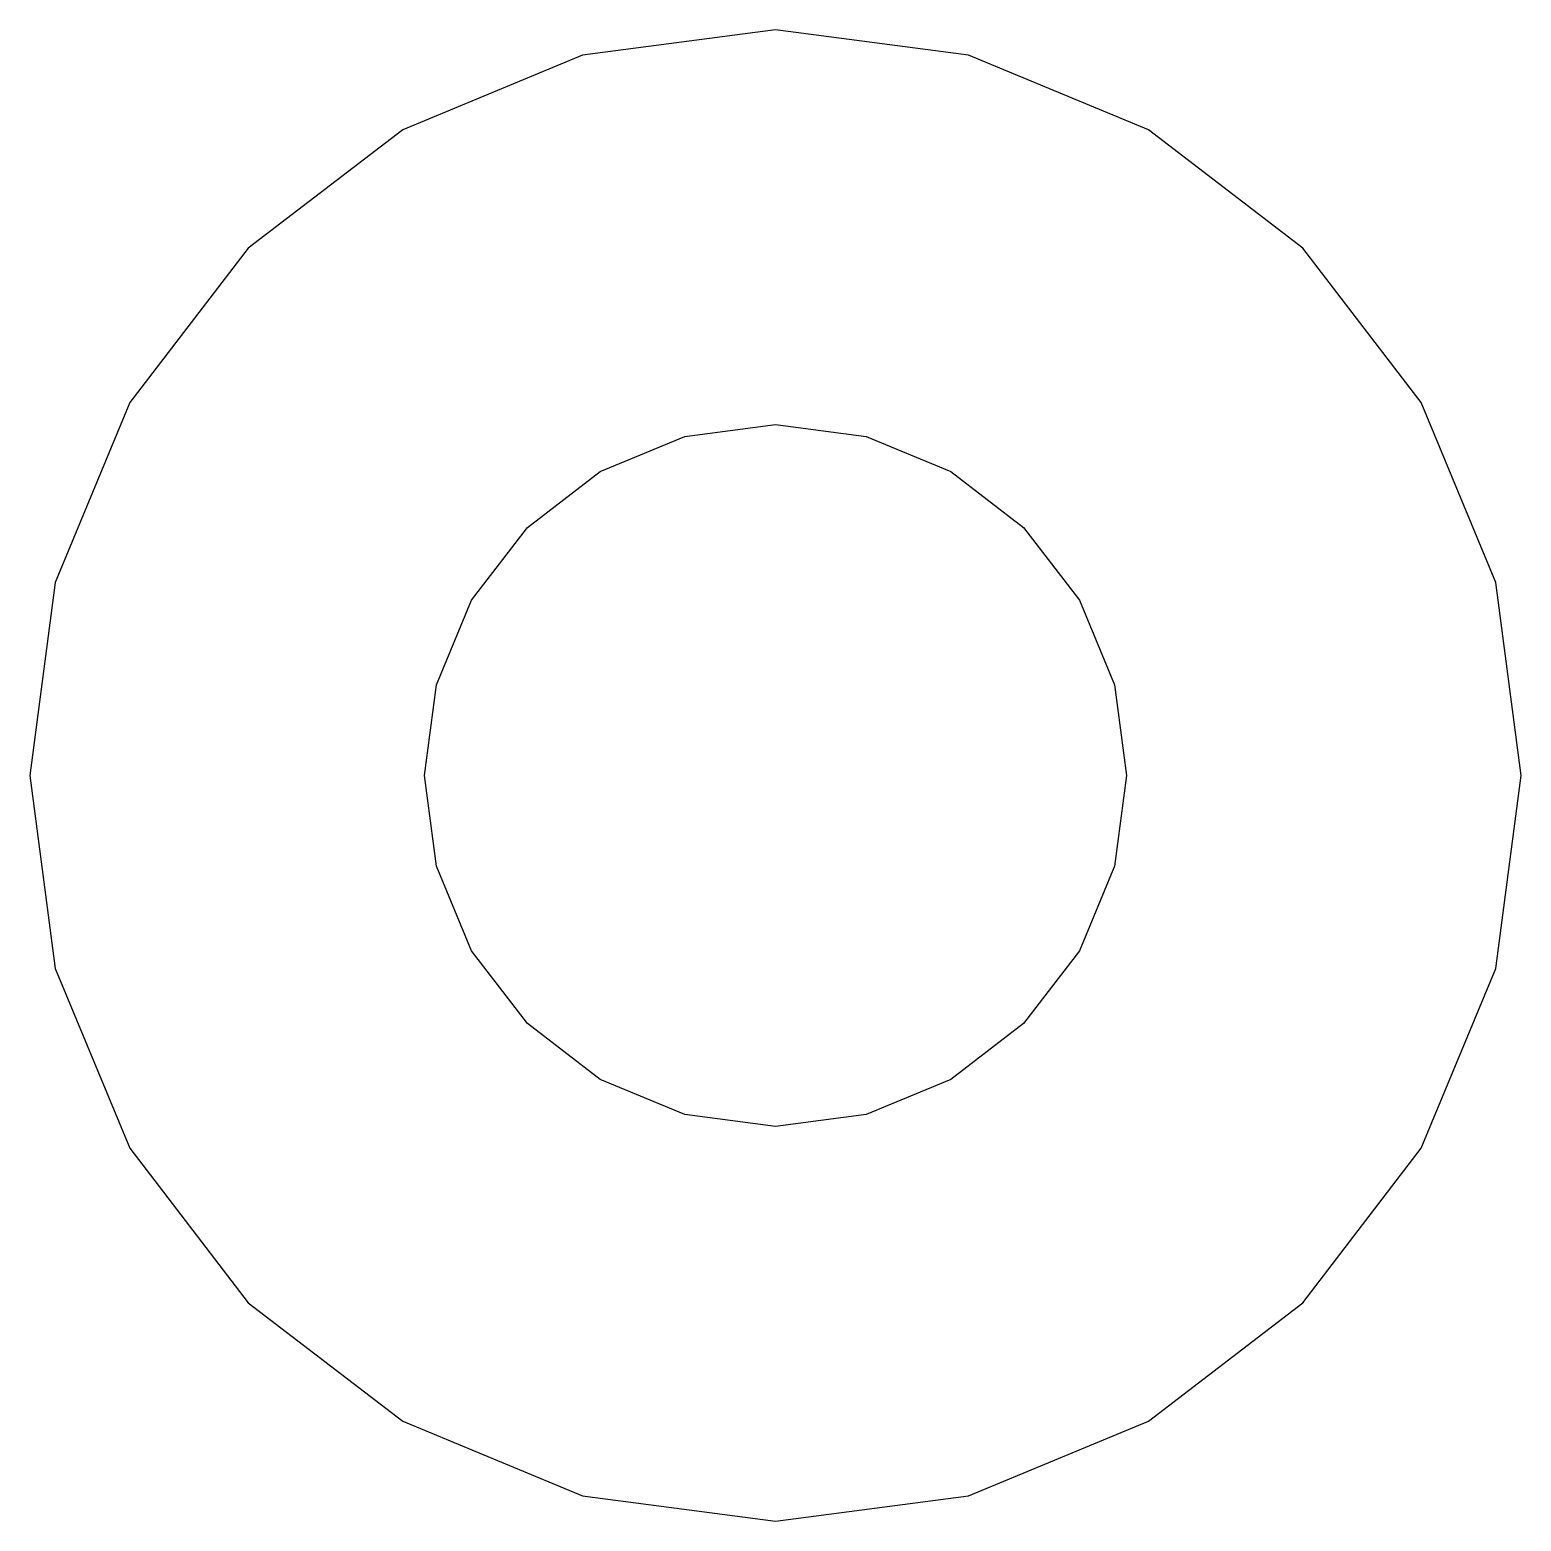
# Model space of a CAD drawing. Extents: x -29.8 to 4.2, y -22 to 12.
import ezdxf

# ---------------------------------------------------------------- set-up
doc = ezdxf.new("R2010")
doc.units = 0
doc.header["$MEASUREMENT"] = 0
doc.layers.get('0').update_dxf_attribs({"linetype": 'CONTINUOUS'})

msp = doc.modelspace()

# ---------------------------------------------------------------- linework, layer by layer
for p, q in [((-12.796, 12.02), (-17.196, 11.44)), ((-8.396, 11.44), (-12.796, 12.02)), ((-17.196, 11.44), (-21.296, 9.742)), ((-4.296, 9.742), (-8.396, 11.44)), ((-21.296, 9.742), (-24.817, 7.04)), ((-0.776, 7.04), (-4.296, 9.742)), ((-24.817, 7.04), (-27.519, 3.52)), ((1.926, 3.52), (-0.776, 7.04)), ((-27.519, 3.52), (-29.217, -0.581)), ((3.624, -0.581), (1.926, 3.52)), ((-16.796, 1.948), (-14.867, 2.747)), ((-14.867, 2.747), (-12.796, 3.02)), ((-12.796, 3.02), (-10.726, 2.747)), ((-10.726, 2.747), (-8.796, 1.948)), ((-18.453, 0.676), (-16.796, 1.948)), ((-8.796, 1.948), (-7.14, 0.676)), ((-19.725, -0.98), (-18.453, 0.676)), ((-7.14, 0.676), (-5.868, -0.98)), ((-29.217, -0.581), (-29.796, -4.98)), ((4.204, -4.98), (3.624, -0.581)), ((-20.524, -2.91), (-19.725, -0.98)), ((-5.868, -0.98), (-5.069, -2.91)), ((-20.796, -4.98), (-20.524, -2.91)), ((-5.069, -2.91), (-4.796, -4.98)), ((-29.796, -4.98), (-29.217, -9.38)), ((-20.524, -7.051), (-20.796, -4.98)), ((-4.796, -4.98), (-5.069, -7.051)), ((3.624, -9.38), (4.204, -4.98)), ((-19.725, -8.98), (-20.524, -7.051)), ((-5.069, -7.051), (-5.868, -8.98)), ((-18.453, -10.637), (-19.725, -8.98)), ((-5.868, -8.98), (-7.14, -10.637)), ((-29.217, -9.38), (-27.519, -13.48)), ((1.926, -13.48), (3.624, -9.38)), ((-16.796, -11.909), (-18.453, -10.637)), ((-7.14, -10.637), (-8.796, -11.909)), ((-14.867, -12.708), (-16.796, -11.909)), ((-8.796, -11.909), (-10.726, -12.708)), ((-12.796, -12.98), (-14.867, -12.708)), ((-10.726, -12.708), (-12.796, -12.98)), ((-27.519, -13.48), (-24.817, -17.001)), ((-0.776, -17.001), (1.926, -13.48)), ((-24.817, -17.001), (-21.296, -19.703)), ((-4.296, -19.703), (-0.776, -17.001)), ((-21.296, -19.703), (-17.196, -21.401)), ((-8.396, -21.401), (-4.296, -19.703)), ((-17.196, -21.401), (-12.796, -21.98)), ((-12.796, -21.98), (-8.396, -21.401))]:
    msp.add_line(p, q)

doc.saveas('drawing.dxf')
